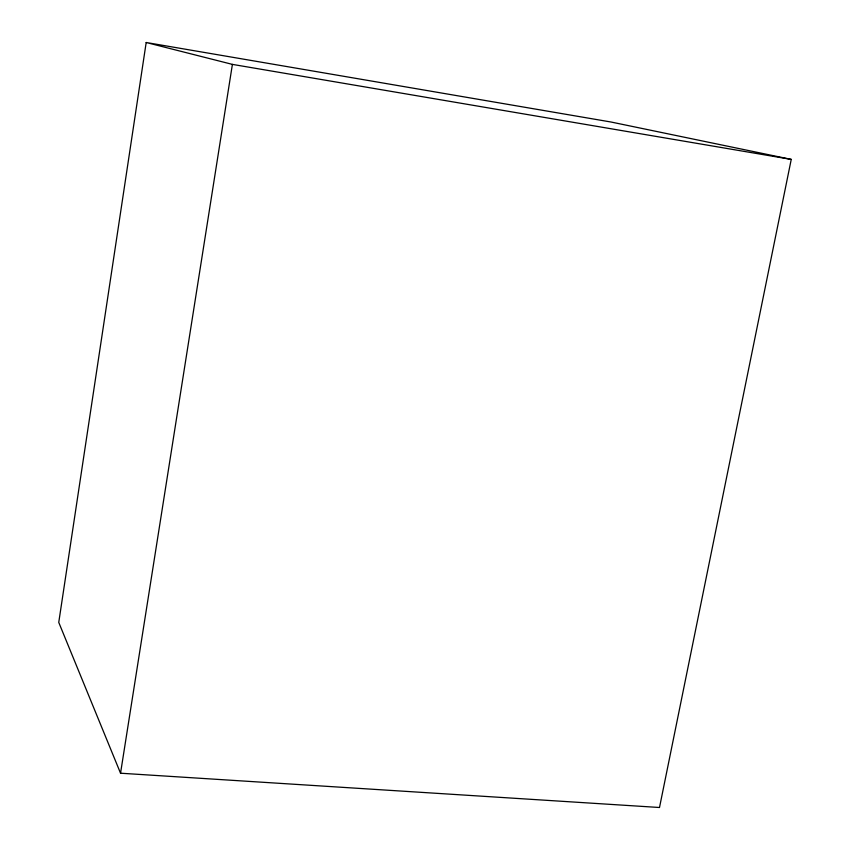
<?xml version="1.0" encoding="UTF-8"?>
<svg xmlns="http://www.w3.org/2000/svg" width="850" height="850" viewBox="0 0 850 850"><rect width="100%" height="100%" fill="white"/><g stroke="black" fill="none" stroke-linecap="round" stroke-linejoin="round"><path stroke-width="1.27" d="M146.189 42.5L58.756 622.402L120.541 773.213L659.504 807.5L791.244 159.396L610.916 121.996L146.189 42.5L232.401 64.388L791.244 159.396M120.541 773.213L232.401 64.388"/></g></svg>
